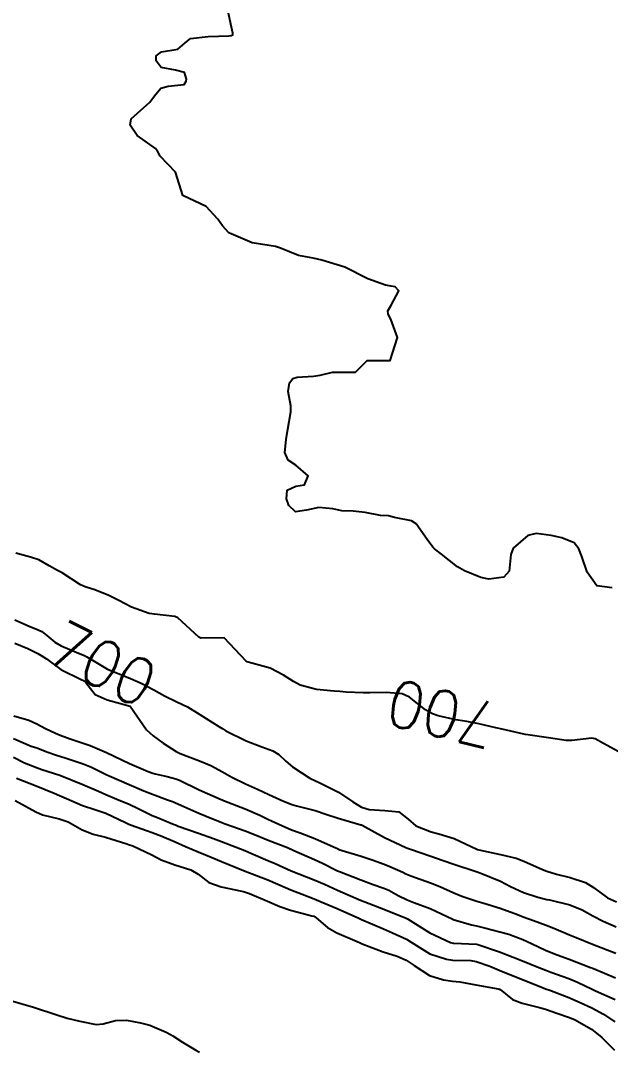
# Model space of a CAD drawing. Header units: metres. Extents: x 298520 to 308411, y 7433745 to 7450750.
# Drawn here: x 306045.7 to 306096.4, y 7435862.4 to 7435951 of the extents above; entities that cross this region are included whole.
import ezdxf
from ezdxf.enums import TextEntityAlignment as Align

# ---------------------------------------------------------------- set-up
doc = ezdxf.new("R2010")
doc.units = ezdxf.units.M
doc.header["$LTSCALE"] = 10
for name, color, linetype in [('Cotas', 45, 'Continuous'), ('Curvas de Nivel 1m', 11, 'Continuous'), ('Curvas de Nivel 5m', 15, 'Continuous')]:
    doc.layers.add(name, color=color, linetype=linetype)
doc.styles.add('Style-STANDARD', font='STANDARD.shx')

msp = doc.modelspace()

# ---------------------------------------------------------------- linework, layer by layer
at = {"layer": 'Curvas de Nivel 1m', "flags": 128}
for points, elevation in [([(306096.561, 7435902.226), (306095.241, 7435902.39), (306094.39, 7435903.569), (306093.933, 7435904.913), (306093.693, 7435905.576), (306093.288, 7435906.096), (306092.233, 7435906.537), (306091.294, 7435906.729), (306090.008, 7435906.911), (306089.294, 7435906.732), (306088.029, 7435905.649), (306087.83, 7435905.097), (306087.703, 7435903.653), (306087.248, 7435903.143), (306085.945, 7435902.974), (306085.247, 7435903.13), (306083.842, 7435903.694), (306083.258, 7435904.038), (306081.869, 7435905.126), (306081.281, 7435905.596), (306081.136, 7435905.731), (306080.644, 7435906.382), (306079.689, 7435907.746), (306079.305, 7435908), (306077.823, 7435908.288), (306077.309, 7435908.424), (306076.643, 7435908.453), (306075.312, 7435908.7), (306074.29, 7435908.833), (306073.313, 7435908.867), (306072.52, 7435909.037), (306071.316, 7435909.129), (306070.272, 7435908.902), (306069.312, 7435908.767), (306068.757, 7435909.318), (306068.549, 7435909.882), (306068.594, 7435910.621), (306069.339, 7435910.973), (306070.109, 7435911.095), (306070.403, 7435911.86), (306069.362, 7435912.77), (306068.7, 7435913.214), (306068.403, 7435913.885), (306068.508, 7435915.001), (306068.655, 7435915.881), (306068.918, 7435917.377), (306068.92, 7435917.878), (306068.688, 7435919.134), (306068.796, 7435919.88), (306069.09, 7435920.234), (306069.45, 7435920.361), (306070.863, 7435920.445), (306071.453, 7435920.536), (306072.507, 7435920.785), (306073.457, 7435920.781), (306074.485, 7435920.782), (306075.473, 7435921.8), (306077.473, 7435921.78), (306078.094, 7435923.771), (306077.516, 7435925.333), (306077.279, 7435925.782), (306077.258, 7435926.05), (306077.53, 7435926.49), (306078.21, 7435927.77), (306077.893, 7435928.121), (306077.547, 7435928.183), (306077.066, 7435928.267), (306075.553, 7435928.828), (306073.563, 7435929.82), (306071.572, 7435930.423), (306070.832, 7435930.6), (306069.577, 7435930.821), (306068.029, 7435931.451), (306067.589, 7435931.607), (306065.593, 7435931.92), (306063.601, 7435932.762), (306063.036, 7435933.377), (306062.647, 7435933.954), (306061.629, 7435935.053), (306059.643, 7435935.99), (306058.996, 7435937.997), (306057.676, 7435939.366), (306057.461, 7435939.794), (306057.269, 7435940.016), (306055.699, 7435941.143), (306055.094, 7435942.046), (306055.179, 7435942.585), (306055.723, 7435943.08), (306056.796, 7435944.024), (306057.191, 7435944.568), (306057.751, 7435945.235), (306058.36, 7435945.397), (306059.756, 7435945.538), (306059.928, 7435945.821), (306059.94, 7435945.988), (306059.769, 7435946.567), (306059.008, 7435946.76), (306057.773, 7435947.009), (306057.334, 7435947.572), (306057.326, 7435948.017), (306057.786, 7435948.345), (306059.211, 7435948.574), (306059.794, 7435949.092), (306060.294, 7435949.489), (306061.8, 7435949.658), (306063.578, 7435949.721), (306063.801, 7435949.748), (306063.922, 7435949.819), (306063.941, 7435949.939), (306063.811, 7435950.457), (306063.498, 7435951.945)], 701), ([(306045.176, 7435897.461), (306046.315, 7435897.005), (306047.167, 7435896.584), (306047.451, 7435896.421), (306047.906, 7435896.129), (306049.149, 7435895.208), (306050.877, 7435894.352), (306051.135, 7435894.225), (306051.297, 7435894.088), (306052.09, 7435893.043), (306053.118, 7435892.59), (306055.113, 7435892.04), (306056.504, 7435890.026), (306057.078, 7435889.482), (306057.936, 7435888.872), (306059.065, 7435888.161), (306059.407, 7435887.987), (306061.057, 7435887.337), (306062.053, 7435886.955), (306063.048, 7435886.4), (306063.851, 7435885.932), (306065.035, 7435885.37), (306066.039, 7435884.899), (306067.021, 7435884.442), (306068.283, 7435883.881), (306068.803, 7435883.665), (306069.01, 7435883.589), (306069.4, 7435883.475), (306071.005, 7435883.058), (306071.919, 7435882.753), (306072.999, 7435882.399), (306074.943, 7435881.851), (306074.993, 7435881.832), (306075.059, 7435881.799), (306076.978, 7435880.757), (306078.821, 7435879.896), (306078.964, 7435879.843), (306079.218, 7435879.747), (306080.957, 7435879.138), (306082.006, 7435878.767), (306082.95, 7435878.452), (306084.763, 7435877.864), (306084.944, 7435877.804), (306085.265, 7435877.677), (306086.936, 7435876.978), (306087.82, 7435876.535), (306088.927, 7435876.005), (306090.145, 7435875.618), (306090.92, 7435875.427), (306091.156, 7435875.371), (306092.913, 7435874.946), (306093.965, 7435874.516), (306094.9, 7435874.014), (306095.773, 7435873.551), (306096.888, 7435873.049)], 701), ([(306045.099, 7435891.213), (306046.389, 7435890.852), (306047.089, 7435890.522), (306047.828, 7435890.129), (306048.679, 7435889.716), (306049.077, 7435889.557), (306049.938, 7435889.238), (306051.071, 7435888.858), (306051.651, 7435888.664), (306053.063, 7435888.06), (306055.054, 7435887.116), (306056.651, 7435886.42), (306057.046, 7435886.279), (306057.255, 7435886.226), (306058.274, 7435886.002), (306059.04, 7435885.801), (306059.35, 7435885.675), (306061.026, 7435884.856), (306062.941, 7435884.014), (306063.014, 7435883.986), (306063.132, 7435883.939), (306065.006, 7435883.228), (306066.25, 7435882.658), (306066.997, 7435882.297), (306067.27, 7435882.17), (306067.88, 7435881.887), (306068.986, 7435881.41), (306069.708, 7435881.136), (306070.975, 7435880.675), (306072.834, 7435879.822), (306072.923, 7435879.781), (306072.962, 7435879.764), (306073.051, 7435879.73), (306074.956, 7435879.153), (306075.913, 7435878.831), (306076.95, 7435878.449), (306077.428, 7435878.253), (306078.548, 7435877.756), (306078.82, 7435877.63), (306078.941, 7435877.574), (306079.225, 7435877.462), (306080.934, 7435876.844), (306081.737, 7435876.524), (306082.926, 7435875.984), (306083.633, 7435875.693), (306084.917, 7435875.259), (306085.502, 7435875.086), (306086.908, 7435874.667), (306088.425, 7435874.112), (306088.898, 7435873.936), (306089.791, 7435873.621), (306090.889, 7435873.218), (306091.536, 7435872.954), (306092.881, 7435872.386), (306093.446, 7435872.149), (306094.873, 7435871.56), (306096.862, 7435870.796)], 702), ([(306045.074, 7435889.259), (306046.605, 7435888.608), (306047.066, 7435888.456), (306047.302, 7435888.373), (306047.937, 7435888.127), (306048.777, 7435887.831), (306049.059, 7435887.736), (306049.597, 7435887.565), (306051.053, 7435887.097), (306051.78, 7435886.808), (306053.044, 7435886.18), (306053.295, 7435886.057), (306055.032, 7435885.31), (306056.282, 7435884.77), (306057.02, 7435884.472), (306058.315, 7435884), (306058.831, 7435883.812), (306059.01, 7435883.735), (306059.451, 7435883.543), (306061.002, 7435882.85), (306061.633, 7435882.594), (306062.994, 7435882.042), (306063.267, 7435881.937), (306064.984, 7435881.319), (306065.948, 7435880.941), (306066.972, 7435880.524), (306068.633, 7435879.875), (306068.87, 7435879.779), (306068.962, 7435879.74), (306069.184, 7435879.644), (306070.953, 7435878.858), (306071.648, 7435878.538), (306072.944, 7435877.885), (306073.092, 7435877.819), (306074.936, 7435877.101), (306076.011, 7435876.71), (306076.929, 7435876.399), (306077.359, 7435876.205), (306078.142, 7435875.762), (306078.917, 7435875.375), (306079.508, 7435875.15), (306080.906, 7435874.635), (306082.854, 7435873.71), (306082.893, 7435873.693), (306084.443, 7435873.241), (306084.888, 7435873.142), (306085.579, 7435872.98), (306086.883, 7435872.643), (306087.652, 7435872.42), (306088.876, 7435871.962), (306089.602, 7435871.623), (306090.864, 7435871.021), (306091.808, 7435870.651), (306092.853, 7435870.281), (306094.699, 7435869.562), (306094.806, 7435869.524), (306094.842, 7435869.504), (306094.936, 7435869.465), (306096.834, 7435868.678)], 703), ([(306045.058, 7435887.667), (306046.03, 7435887.174), (306047.049, 7435886.767), (306047.516, 7435886.601), (306049.043, 7435886.11), (306051.031, 7435885.312), (306052.367, 7435884.726), (306053.019, 7435884.434), (306053.965, 7435884.05), (306055.009, 7435883.616), (306055.793, 7435883.244), (306056.999, 7435882.655), (306057.441, 7435882.457), (306058.548, 7435881.997), (306058.876, 7435881.876), (306058.991, 7435881.831), (306059.245, 7435881.732), (306060.98, 7435881.113), (306062.263, 7435880.661), (306062.97, 7435880.402), (306064.206, 7435879.928), (306064.96, 7435879.619), (306065.477, 7435879.396), (306066.952, 7435878.764), (306067.56, 7435878.501), (306068.943, 7435877.87), (306070.935, 7435877.105), (306071.818, 7435876.723), (306072.927, 7435876.226), (306073.855, 7435875.811), (306074.916, 7435875.349), (306075.646, 7435875.059), (306076.905, 7435874.583), (306078.84, 7435873.804), (306078.893, 7435873.783), (306078.954, 7435873.749), (306080.881, 7435872.54), (306082.654, 7435871.712), (306082.872, 7435871.656), (306082.932, 7435871.649), (306084.871, 7435871.57), (306085.007, 7435871.542), (306086.862, 7435870.902), (306088.042, 7435870.455), (306088.851, 7435870.139), (306090.108, 7435869.617), (306090.84, 7435869.326), (306091.281, 7435869.163), (306092.833, 7435868.608), (306093.563, 7435868.311), (306094.824, 7435867.698), (306095.113, 7435867.557), (306096.816, 7435866.81)], 704), ([(306045.229, 7435883.94), (306047.001, 7435882.957), (306047.567, 7435882.7), (306048.995, 7435882.344), (306049.783, 7435882.102), (306050.986, 7435881.409), (306051.929, 7435881.022), (306052.98, 7435880.785), (306054.817, 7435880.199), (306054.974, 7435880.146), (306055.341, 7435880.036), (306056.962, 7435879.27), (306057.756, 7435878.813), (306058.947, 7435878.397), (306060.332, 7435877.976), (306060.939, 7435877.586), (306061.858, 7435876.882), (306062.928, 7435876.497), (306064.718, 7435876.13), (306064.924, 7435876.072), (306065.365, 7435875.916), (306066.913, 7435875.262), (306067.968, 7435874.823), (306068.902, 7435874.482), (306070.73, 7435874.017), (306070.895, 7435873.969), (306071.098, 7435873.847), (306072.059, 7435873.007), (306072.88, 7435872.559), (306074.631, 7435871.802), (306074.871, 7435871.691), (306075.067, 7435871.601), (306076.86, 7435870.9), (306078.073, 7435870.544), (306078.85, 7435870.208), (306079.53, 7435869.743), (306080.834, 7435868.879), (306082.057, 7435868.492), (306082.83, 7435868.401), (306083.446, 7435868.318), (306084.827, 7435868.078), (306086.752, 7435867.732), (306086.823, 7435867.707), (306086.859, 7435867.695), (306086.922, 7435867.659), (306087.968, 7435866.796), (306088.811, 7435866.481), (306090.296, 7435866.127), (306090.806, 7435865.965), (306091.885, 7435865.599), (306092.798, 7435865.282), (306093.303, 7435865.075), (306094.783, 7435864.263), (306095.663, 7435863.551), (306096.762, 7435862.454)], 706), ([(306044.809, 7435866.725), (306046.803, 7435866.14), (306048.794, 7435865.488), (306049.696, 7435865.194), (306050.786, 7435864.938), (306052.181, 7435864.67), (306052.783, 7435864.705), (306053.829, 7435865.008), (306054.788, 7435865.026), (306056, 7435864.812), (306056.782, 7435864.593), (306058.194, 7435863.999), (306058.578, 7435863.8), (306058.77, 7435863.686), (306059.596, 7435863.151), (306060.758, 7435862.448), (306061.067, 7435862.276)], 707)]:
    msp.add_lwpolyline(points, dxfattribs=dict(at, elevation=elevation))
at = {"layer": 'Curvas de Nivel 5m', "flags": 128}
for points, elevation in [([(306097.069, 7435888.156), (306095.796, 7435888.832), (306095.08, 7435889.25), (306094.808, 7435889.292), (306093.078, 7435889.102), (306092.597, 7435889.106), (306091.08, 7435889.328), (306089.103, 7435889.61), (306089.083, 7435889.611), (306089.065, 7435889.613), (306088.966, 7435889.632), (306087.089, 7435890.083), (306086.561, 7435890.195), (306085.096, 7435890.522), (306084.063, 7435890.726), (306083.101, 7435890.884), (306081.603, 7435891.225), (306081.108, 7435891.402), (306080.499, 7435891.736), (306079.124, 7435892.811), (306078.481, 7435893.114), (306077.127, 7435893.237), (306075.717, 7435893.205), (306075.127, 7435893.196), (306073.682, 7435893.259), (306073.128, 7435893.314), (306072.647, 7435893.346), (306071.129, 7435893.474), (306069.71, 7435893.864), (306069.137, 7435894.159), (306068.3, 7435894.728), (306067.154, 7435895.309), (306065.25, 7435895.831), (306065.162, 7435895.867), (306065.089, 7435895.921), (306063.183, 7435897.94), (306061.182, 7435897.907), (306060.999, 7435897.972), (306059.199, 7435899.636), (306058.958, 7435899.751), (306057.202, 7435899.959), (306056.752, 7435900.025), (306055.211, 7435900.552), (306054.132, 7435901.138), (306053.226, 7435901.61), (306051.984, 7435902.079), (306051.407, 7435902.26), (306051.235, 7435902.315), (306050.84, 7435902.49), (306049.247, 7435903.512), (306048.867, 7435903.734), (306048.138, 7435904.127), (306047.26, 7435904.628), (306046.53, 7435904.882), (306045.269, 7435905.225)], 700), ([(306045.196, 7435899.465), (306046.415, 7435898.923), (306047.188, 7435898.616), (306047.518, 7435898.467), (306047.941, 7435898.129), (306048.614, 7435897.555), (306049.174, 7435897.252), (306050.655, 7435896.609), (306051.166, 7435896.402), (306051.379, 7435896.301), (306051.723, 7435896.082), (306053.151, 7435895.238), (306054.51, 7435894.679), (306055.139, 7435894.437), (306056.047, 7435894.031), (306057.127, 7435893.442), (306058.044, 7435892.928), (306059.117, 7435892.424), (306060.037, 7435891.981), (306061.103, 7435891.34), (306062.729, 7435890.305), (306063.085, 7435890.085), (306063.321, 7435889.938), (306065.074, 7435889.067), (306066.428, 7435888.548), (306067.067, 7435888.331), (306067.371, 7435888.2), (306067.875, 7435887.888), (306068.493, 7435887.314), (306069.053, 7435886.835), (306070.549, 7435885.855), (306071.039, 7435885.615), (306071.419, 7435885.463), (306073.025, 7435884.655), (306074.24, 7435883.808), (306075.009, 7435883.361), (306075.653, 7435883.147), (306077.006, 7435883.085), (306078.202, 7435882.96), (306078.999, 7435882.316), (306079.676, 7435881.743), (306080.985, 7435881.225), (306081.646, 7435881.057), (306082.978, 7435880.675), (306084.902, 7435879.742), (306084.963, 7435879.717), (306085.08, 7435879.679), (306086.959, 7435879.294), (306088.296, 7435878.98), (306088.954, 7435878.721), (306090.553, 7435878.008), (306090.945, 7435877.862), (306091.75, 7435877.602), (306092.94, 7435877.316), (306094.255, 7435876.889), (306094.932, 7435876.447), (306096.151, 7435875.548), (306096.918, 7435875.204)], 700), ([(306045.342, 7435885.854), (306047.029, 7435885.203), (306048.582, 7435884.554), (306049.017, 7435884.37), (306049.637, 7435884.104), (306051.007, 7435883.511), (306052.076, 7435883.147), (306053.001, 7435882.834), (306054.69, 7435882.043), (306054.991, 7435881.892), (306055.229, 7435881.8), (306056.984, 7435881.177), (306057.835, 7435880.861), (306058.969, 7435880.376), (306059.864, 7435879.981), (306060.958, 7435879.522), (306062.059, 7435879.058), (306062.95, 7435878.675), (306064.837, 7435877.921), (306064.943, 7435877.885), (306065, 7435877.862), (306066.935, 7435877.103), (306067.79, 7435876.746), (306068.927, 7435876.243), (306069.88, 7435875.86), (306070.917, 7435875.471), (306071.529, 7435875.225), (306072.905, 7435874.634), (306074.772, 7435873.801), (306074.892, 7435873.745), (306074.989, 7435873.702), (306076.884, 7435872.881), (306077.665, 7435872.552), (306078.875, 7435871.991), (306079.254, 7435871.746), (306080.858, 7435870.746), (306082.294, 7435870.273), (306082.85, 7435870.206), (306084.386, 7435870.151), (306084.849, 7435870.084), (306086.024, 7435869.668), (306086.84, 7435869.328), (306088.033, 7435868.84), (306088.832, 7435868.529), (306090.617, 7435867.82), (306090.824, 7435867.738), (306091.18, 7435867.606), (306092.817, 7435866.975), (306093.798, 7435866.561), (306094.808, 7435866.099), (306095.801, 7435865.55), (306096.793, 7435864.891)], 705)]:
    msp.add_lwpolyline(points, dxfattribs=dict(at, elevation=elevation))

# ---------------------------------------------------------------- texts
at = {"layer": 'Cotas', "style": 'Style-STANDARD'}
for rotation, p in [(333.14564, (306052.709, 7435895.686, 700)), (166.42442, (306081.9, 7435891.391, 700))]:
    msp.add_text('700', height=4, rotation=rotation, dxfattribs=at).set_placement(p, align=Align.MIDDLE_CENTER)

doc.saveas('drawing.dxf')
